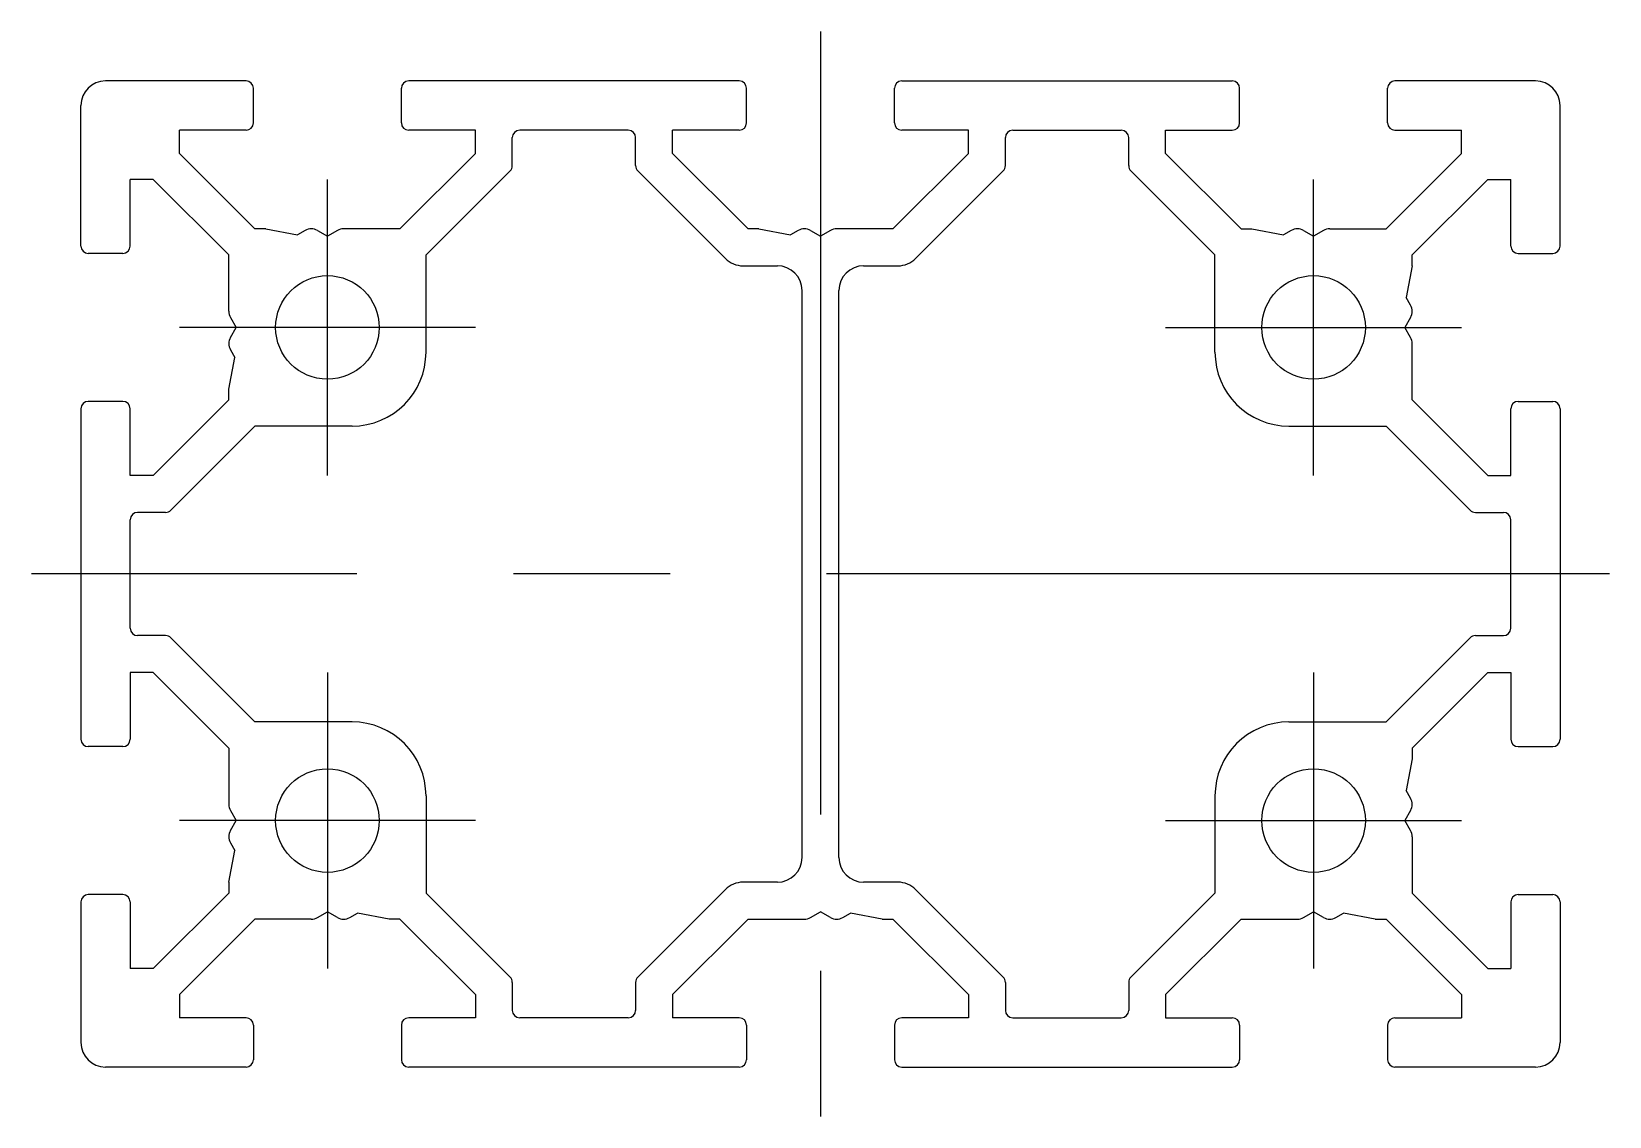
# Model space of a CAD drawing. Extents: x -32 to 32, y -22 to 22.
import ezdxf

# ---------------------------------------------------------------- set-up
doc = ezdxf.new("R2010")
doc.units = 0
doc.linetypes.add('CENTER', pattern=[50.8, 31.75, -6.35, 6.35, -6.35])
doc.layers.get('0').update_dxf_attribs({"linetype": 'CONTINUOUS'})
doc.layers.add('CENTER', color=1, linetype='CENTER')

msp = doc.modelspace()

# ---------------------------------------------------------------- linework, layer by layer
at = {"color": 7, "linetype": 'CONTINUOUS'}
for p, q in [((-23.3, 20), (-29, 20)), ((-3.3, 20), (-16.7, 20)), ((3.3, 20), (16.7, 20)), ((29, 20), (23.3, 20)), ((-23, 18.3), (-23, 19.7)), ((-17, 18.3), (-17, 19.7)), ((-3, 18.3), (-3, 19.7)), ((3, 18.3), (3, 19.7)), ((17, 18.3), (17, 19.7)), ((23, 18.3), (23, 19.7)), ((-30, 13.3), (-30, 19)), ((30, 13.3), (30, 19)), ((-23.3, 18), (-26, 18)), ((-26, 17.061), (-26, 18)), ((-14, 18), (-16.7, 18)), ((-14, 17.061), (-14, 18)), ((-7.8, 18), (-12.2, 18)), ((-3.3, 18), (-6, 18)), ((-6, 17.061), (-6, 18)), ((6, 18), (3.3, 18)), ((6, 17.061), (6, 18)), ((7.8, 18), (12.2, 18)), ((14, 18), (16.7, 18)), ((14, 17.061), (14, 18)), ((23.3, 18), (26, 18)), ((26, 17.061), (26, 18)), ((-12.5, 16.564), (-12.5, 17.7)), ((-7.5, 16.564), (-7.5, 17.7)), ((7.5, 16.564), (7.5, 17.7)), ((12.5, 16.564), (12.5, 17.7)), ((-22.939, 14), (-26, 17.061)), ((-17.061, 14), (-14, 17.061)), ((-2.939, 14), (-6, 17.061)), ((2.939, 14), (6, 17.061)), ((17.061, 14), (14, 17.061)), ((22.939, 14), (26, 17.061)), ((-28, 13.3), (-28, 16)), ((-27.061, 16), (-28, 16)), ((-24, 12.939), (-27.061, 16)), ((-16, 12.939), (-12.588, 16.351)), ((-3.854, 12.793), (-7.412, 16.351)), ((3.854, 12.793), (7.412, 16.351)), ((16, 12.939), (12.588, 16.351)), ((24, 12.939), (27.061, 16)), ((27.061, 16), (28, 16)), ((28, 13.3), (28, 16)), ((-22.5, 14), (-22.939, 14)), ((-22.5, 14), (-21.219, 13.751)), ((-20.904, 13.933), (-21.219, 13.751)), ((-20.404, 13.933), (-20, 13.7)), ((-19.596, 13.933), (-20, 13.7)), ((-17.061, 14), (-19.346, 14)), ((-2.5, 14), (-2.939, 14)), ((-2.5, 14), (-1.219, 13.751)), ((-0.904, 13.933), (-1.219, 13.751)), ((-0.404, 13.933), (0, 13.7)), ((0.404, 13.933), (0, 13.7)), ((2.939, 14), (0.654, 14)), ((17.061, 14), (17.5, 14)), ((17.5, 14), (18.781, 13.751)), ((19.096, 13.933), (18.781, 13.751)), ((19.596, 13.933), (20, 13.7)), ((20.404, 13.933), (20, 13.7)), ((20.654, 14), (22.939, 14)), ((-28.3, 13), (-29.7, 13)), ((-24, 10.654), (-24, 12.939)), ((-16, 9), (-16, 12.939)), ((16, 9), (16, 12.939)), ((24, 12.5), (24, 12.939)), ((28.3, 13), (29.7, 13)), ((-3.146, 12.5), (-1.75, 12.5)), ((1.75, 12.5), (3.146, 12.5)), ((24, 12.5), (23.751, 11.219)), ((-0.75, -11.5), (-0.75, 11.5)), ((0.75, -11.5), (0.75, 11.5)), ((23.933, 10.904), (23.751, 11.219)), ((-23.933, 10.404), (-23.7, 10)), ((23.933, 10.404), (23.7, 10)), ((-23.933, 9.596), (-23.7, 10)), ((23.933, 9.596), (23.7, 10)), ((-23.933, 9.096), (-23.751, 8.781)), ((24, 7.061), (24, 9.346)), ((-24, 7.5), (-23.751, 8.781)), ((-24, 7.061), (-27.061, 4)), ((-24, 7.061), (-24, 7.5)), ((24, 7.061), (27.061, 4)), ((-30, 6.7), (-30, -6.7)), ((-28.3, 7), (-29.7, 7)), ((-28, 4), (-28, 6.7)), ((28, 4), (28, 6.7)), ((28.3, 7), (29.7, 7)), ((30, 6.7), (30, -6.7)), ((-22.939, 6), (-26.351, 2.588)), ((-19, 6), (-22.939, 6)), ((19, 6), (22.939, 6)), ((22.939, 6), (26.351, 2.588)), ((-27.061, 4), (-28, 4)), ((27.061, 4), (28, 4)), ((-28, -2.2), (-28, 2.2)), ((-26.564, 2.5), (-27.7, 2.5)), ((26.564, 2.5), (27.7, 2.5)), ((28, -2.2), (28, 2.2)), ((-26.564, -2.5), (-27.7, -2.5)), ((26.564, -2.5), (27.7, -2.5)), ((-22.939, -6), (-26.351, -2.588)), ((22.939, -6), (26.351, -2.588)), ((-28, -4), (-28, -6.7)), ((-27.061, -4), (-28, -4)), ((-24, -7.061), (-27.061, -4)), ((24, -7.061), (27.061, -4)), ((27.061, -4), (28, -4)), ((28, -4), (28, -6.7)), ((-19, -6), (-22.939, -6)), ((19, -6), (22.939, -6)), ((-28.3, -7), (-29.7, -7)), ((28.3, -7), (29.7, -7)), ((-24, -7.061), (-24, -9.346)), ((24, -7.5), (23.751, -8.781)), ((24, -7.061), (24, -7.5)), ((23.933, -9.096), (23.751, -8.781)), ((-23.933, -9.596), (-23.7, -10)), ((-16, -9), (-16, -12.939)), ((16, -9), (16, -12.939)), ((23.933, -9.596), (23.7, -10)), ((-23.933, -10.404), (-23.7, -10)), ((23.933, -10.404), (23.7, -10)), ((24, -10.654), (24, -12.939)), ((-24, -12.5), (-23.751, -11.219)), ((-23.933, -10.904), (-23.751, -11.219)), ((-24, -12.5), (-24, -12.939)), ((-3.854, -12.793), (-7.412, -16.351)), ((-1.75, -12.5), (-3.146, -12.5)), ((3.146, -12.5), (1.75, -12.5)), ((3.854, -12.793), (7.412, -16.351)), ((-30, -13.3), (-30, -19)), ((-28.3, -13), (-29.7, -13)), ((-28, -13.3), (-28, -16)), ((-24, -12.939), (-27.061, -16)), ((-16, -12.939), (-12.588, -16.351)), ((16, -12.939), (12.588, -16.351)), ((24, -12.939), (27.061, -16)), ((28, -13.3), (28, -16)), ((28.3, -13), (29.7, -13)), ((30, -13.3), (30, -19)), ((-22.939, -14), (-26, -17.061)), ((-20.654, -14), (-22.939, -14)), ((-20.404, -13.933), (-20, -13.7)), ((-19.596, -13.933), (-20, -13.7)), ((-19.096, -13.933), (-18.781, -13.751)), ((-17.5, -14), (-18.781, -13.751)), ((-17.061, -14), (-17.5, -14)), ((-17.061, -14), (-14, -17.061)), ((-2.939, -14), (-6, -17.061)), ((-2.939, -14), (-0.654, -14)), ((-0.404, -13.933), (0, -13.7)), ((0.404, -13.933), (0, -13.7)), ((0.904, -13.933), (1.219, -13.751)), ((2.5, -14), (1.219, -13.751)), ((2.5, -14), (2.939, -14)), ((2.939, -14), (6, -17.061)), ((17.061, -14), (14, -17.061)), ((17.061, -14), (19.346, -14)), ((19.596, -13.933), (20, -13.7)), ((20.404, -13.933), (20, -13.7)), ((20.904, -13.933), (21.219, -13.751)), ((22.5, -14), (21.219, -13.751)), ((22.5, -14), (22.939, -14)), ((22.939, -14), (26, -17.061)), ((-27.061, -16), (-28, -16)), ((27.061, -16), (28, -16)), ((-12.5, -16.564), (-12.5, -17.7)), ((-7.5, -16.564), (-7.5, -17.7)), ((7.5, -16.564), (7.5, -17.7)), ((12.5, -16.564), (12.5, -17.7)), ((-26, -17.061), (-26, -18)), ((-14, -17.061), (-14, -18)), ((-6, -17.061), (-6, -18)), ((6, -17.061), (6, -18)), ((14, -17.061), (14, -18)), ((26, -17.061), (26, -18)), ((-23.3, -18), (-26, -18)), ((-23, -18.3), (-23, -19.7)), ((-17, -18.3), (-17, -19.7)), ((-14, -18), (-16.7, -18)), ((-7.8, -18), (-12.2, -18)), ((-3.3, -18), (-6, -18)), ((-3, -18.3), (-3, -19.7)), ((3, -18.3), (3, -19.7)), ((6, -18), (3.3, -18)), ((7.8, -18), (12.2, -18)), ((14, -18), (16.7, -18)), ((17, -18.3), (17, -19.7)), ((23, -18.3), (23, -19.7)), ((23.3, -18), (26, -18)), ((-23.3, -20), (-29, -20)), ((-3.3, -20), (-16.7, -20)), ((3.3, -20), (16.7, -20)), ((29, -20), (23.3, -20))]:
    msp.add_line(p, q, dxfattribs=at)
for centre in [(-20, 10), (20, 10), (-20, -10), (20, -10)]:
    msp.add_circle(centre, 2.1, dxfattribs=at)
for centre, radius, start, end in [((-29, 19), 1, 90, 180), ((-23.3, 19.7), 0.3, 0, 90), ((-16.7, 19.7), 0.3, 90, 180), ((-3.3, 19.7), 0.3, 0, 90), ((3.3, 19.7), 0.3, 90, 180), ((16.7, 19.7), 0.3, 0, 90), ((23.3, 19.7), 0.3, 90, 180), ((29, 19), 1, 0, 90), ((-23.3, 18.3), 0.3, 270, 0), ((-16.7, 18.3), 0.3, 180, 270), ((-12.2, 17.7), 0.3, 90, 180), ((-7.8, 17.7), 0.3, 0, 90), ((-3.3, 18.3), 0.3, 270, 0), ((3.3, 18.3), 0.3, 180, 270), ((7.8, 17.7), 0.3, 90, 180), ((12.2, 17.7), 0.3, 0, 90), ((16.7, 18.3), 0.3, 270, 0), ((23.3, 18.3), 0.3, 180, 270), ((-12.8, 16.564), 0.3, 315, 0), ((-7.2, 16.564), 0.3, 180, 225), ((7.2, 16.564), 0.3, 315, 0), ((12.8, 16.564), 0.3, 180, 225), ((-20.654, 13.5), 0.5, 60, 120), ((-19.346, 13.5), 0.5, 90, 120), ((-0.654, 13.5), 0.5, 60, 120), ((0.654, 13.5), 0.5, 90, 120), ((19.346, 13.5), 0.5, 60, 120), ((20.654, 13.5), 0.5, 90, 120), ((-29.7, 13.3), 0.3, 180, 270), ((-28.3, 13.3), 0.3, 270, 0), ((28.3, 13.3), 0.3, 180, 270), ((29.7, 13.3), 0.3, 270, 0), ((-3.146, 13.5), 1, 225, 270), ((-1.75, 11.5), 1, 0, 90), ((1.75, 11.5), 1, 90, 180), ((3.146, 13.5), 1, 270, 315), ((23.5, 10.654), 0.5, 330, 30), ((-23.5, 10.654), 0.5, 180, 210), ((-23.5, 9.346), 0.5, 150, 210), ((-19, 9), 3, 270, 0), ((19, 9), 3, 180, 270), ((23.5, 9.346), 0.5, 0, 30), ((-29.7, 6.7), 0.3, 90, 180), ((-28.3, 6.7), 0.3, 0, 90), ((28.3, 6.7), 0.3, 90, 180), ((29.7, 6.7), 0.3, 0, 90), ((-26.564, 2.8), 0.3, 270, 315), ((26.564, 2.8), 0.3, 225, 270), ((-27.7, 2.2), 0.3, 90, 180), ((27.7, 2.2), 0.3, 0, 90), ((-27.7, -2.2), 0.3, 180, 270), ((-26.564, -2.8), 0.3, 45, 90), ((26.564, -2.8), 0.3, 90, 135), ((27.7, -2.2), 0.3, 270, 0), ((-19, -9), 3, 0, 90), ((19, -9), 3, 90, 180), ((-29.7, -6.7), 0.3, 180, 270), ((-28.3, -6.7), 0.3, 270, 0), ((28.3, -6.7), 0.3, 180, 270), ((29.7, -6.7), 0.3, 270, 0), ((-23.5, -9.346), 0.5, 180, 210), ((23.5, -9.346), 0.5, 330, 30), ((-23.5, -10.654), 0.5, 150, 210), ((23.5, -10.654), 0.5, 0, 30), ((-1.75, -11.5), 1, 270, 0), ((1.75, -11.5), 1, 180, 270), ((-3.146, -13.5), 1, 90, 135), ((3.146, -13.5), 1, 45, 90), ((-29.7, -13.3), 0.3, 90, 180), ((-28.3, -13.3), 0.3, 0, 90), ((28.3, -13.3), 0.3, 90, 180), ((29.7, -13.3), 0.3, 0, 90), ((-20.654, -13.5), 0.5, 270, 300), ((-19.346, -13.5), 0.5, 240, 300), ((-0.654, -13.5), 0.5, 270, 300), ((0.654, -13.5), 0.5, 240, 300), ((19.346, -13.5), 0.5, 270, 300), ((20.654, -13.5), 0.5, 240, 300), ((-12.8, -16.564), 0.3, 0, 45), ((-7.2, -16.564), 0.3, 135, 180), ((7.2, -16.564), 0.3, 0, 45), ((12.8, -16.564), 0.3, 135, 180), ((-12.2, -17.7), 0.3, 180, 270), ((-7.8, -17.7), 0.3, 270, 0), ((7.8, -17.7), 0.3, 180, 270), ((12.2, -17.7), 0.3, 270, 0), ((-23.3, -18.3), 0.3, 0, 90), ((-16.7, -18.3), 0.3, 90, 180), ((-3.3, -18.3), 0.3, 0, 90), ((3.3, -18.3), 0.3, 90, 180), ((16.7, -18.3), 0.3, 0, 90), ((23.3, -18.3), 0.3, 90, 180), ((-29, -19), 1, 180, 270), ((29, -19), 1, 270, 0), ((-23.3, -19.7), 0.3, 270, 0), ((-16.7, -19.7), 0.3, 180, 270), ((-3.3, -19.7), 0.3, 270, 0), ((3.3, -19.7), 0.3, 180, 270), ((16.7, -19.7), 0.3, 270, 0), ((23.3, -19.7), 0.3, 180, 270)]:
    msp.add_arc(centre, radius, start, end, dxfattribs=at)
at = {"layer": 'CENTER', "color": 1, "linetype": 'CENTER'}
for p, q in [((0, 22), (0, -22)), ((-20, 4), (-20, 16)), ((20, 4), (20, 16)), ((-14, 10), (-26, 10)), ((14, 10), (26, 10)), ((32, 0), (-32, 0)), ((-20, -4), (-20, -16)), ((20, -4), (20, -16)), ((-14, -10), (-26, -10)), ((14, -10), (26, -10))]:
    msp.add_line(p, q, dxfattribs=at)

doc.saveas('drawing.dxf')
